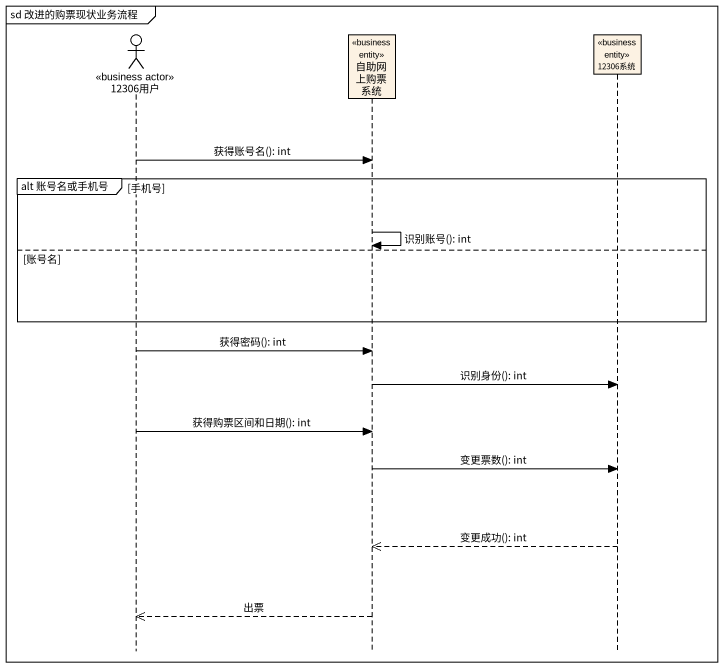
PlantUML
@startuml
mainframe sd 改进的购票现状业务流程
hide footbox
actor "12306用户" as a12306用户 <<business actor>>
participant 自助网上购票系统 <<business entity>>
participant "12306系统" as c12306系统 <<business entity>>

a12306用户 -> 自助网上购票系统 : 获得账号名(): int
group alt 账号名或手机号 [手机号]
  自助网上购票系统 -> 自助网上购票系统 : 识别账号(): int
else 账号名
end
a12306用户 -> 自助网上购票系统 : 获得密码(): int
自助网上购票系统 -> c12306系统 : 识别身份(): int
a12306用户 -> 自助网上购票系统 : 获得购票区间和日期(): int
自助网上购票系统 -> c12306系统 : 变更票数(): int
c12306系统 -->> 自助网上购票系统 : 变更成功(): int
自助网上购票系统 -->> a12306用户 : 出票
@enduml
